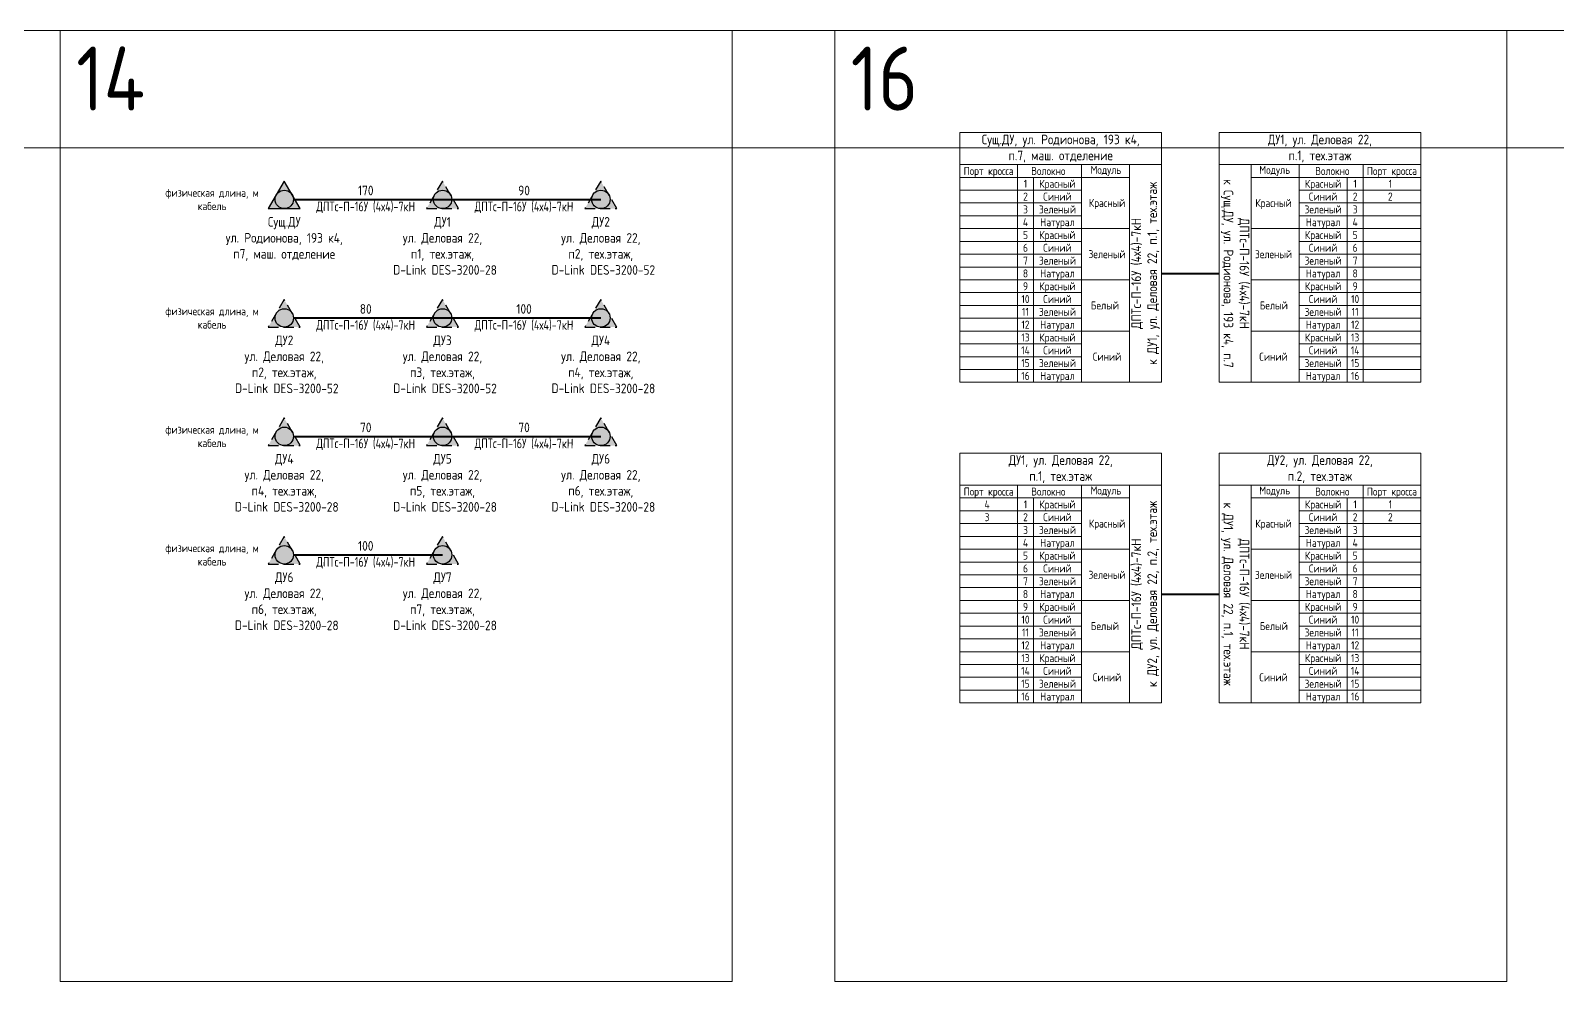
# Model space of a CAD drawing. Extents: x 6775 to 13793, y 2665 to 3972.
# Drawn here: x 9911.7 to 10388.8, y 3675 to 3972 of the extents above; entities that cross this region are included whole.
import ezdxf
from ezdxf.enums import TextEntityAlignment as Align

# ---------------------------------------------------------------- set-up
doc = ezdxf.new("R2010")
doc.units = 0
doc.header["$MEASUREMENT"] = 0
doc.linetypes.add('HIDDEN2', pattern=[4.7625, 3.175, -1.5875])
doc.layers.get('0').update_dxf_attribs({"linetype": 'CONTINUOUS'})
doc.layers.get('Defpoints').update_dxf_attribs({"linetype": 'CONTINUOUS'})
doc.layers.add('ВЭ', color=1, linetype='CONTINUOUS')
doc.styles.add('мой', font='', dxfattribs={"width": 0.9, "height": 3})
doc.styles.get('мой').set_extended_font_data('GOST Common')

# ---------------------------------------------------------------- blocks, each defined once
blk = doc.blocks.new('*T15')
at = {"layer": 'Defpoints', "color": 8, "linetype": 'ByBlock', "lineweight": 0, "transparency": 16777216}
for p, q in [((0, 0), (7018, 0)), ((0, 0), (0, -36.67)), ((242, 0), (242, -36.67)), ((484, 0), (484, -36.67)), ((726, 0), (726, -36.67)), ((968, 0), (968, -36.67)), ((1210, 0), (1210, -36.67)), ((1452, 0), (1452, -36.67)), ((1694, 0), (1694, -36.67)), ((1936, 0), (1936, -36.67)), ((2178, 0), (2178, -36.67)), ((2420, 0), (2420, -36.67)), ((2662, 0), (2662, -36.67)), ((2904, 0), (2904, -36.67)), ((3146, 0), (3146, -36.67)), ((3388, 0), (3388, -36.67)), ((3630, 0), (3630, -36.67)), ((3872, 0), (3872, -36.67)), ((4114, 0), (4114, -36.67)), ((4356, 0), (4356, -36.67)), ((4598, 0), (4598, -36.67)), ((4840, 0), (4840, -36.67)), ((5082, 0), (5082, -36.67)), ((5324, 0), (5324, -36.67)), ((5566, 0), (5566, -36.67)), ((5808, 0), (5808, -36.67)), ((6050, 0), (6050, -36.67)), ((6292, 0), (6292, -36.67)), ((6534, 0), (6534, -36.67)), ((6776, 0), (6776, -36.67)), ((0, -36.67), (7018, -36.67))]:
    blk.add_line(p, q, dxfattribs=at)
at = {"layer": 'Defpoints', "color": 0, "linetype": 'ByBlock', "lineweight": -2, "transparency": 16777216}
blk.add_line((7018, 0), (7018, -36.67), dxfattribs=at)
at = {"layer": 'Defpoints', "color": 5, "linetype": 'Continuous', "lineweight": 0, "transparency": 16777216, "char_height": 20, "width": 232, "attachment_point": 1, "style": 'мой'}
for s, insert in [('1', (5, -5)), ('2', (247, -5)), ('3', (489, -5)), ('4', (731, -5)), ('5', (973, -5)), ('6', (1215, -5)), ('7', (1457, -5)), ('8', (1699, -5)), ('9', (1941, -5)), ('10', (2183, -5)), ('11', (2425, -5)), ('12', (2667, -5)), ('13', (2909, -5)), ('14', (3151, -5)), ('16', (3393, -5)), ('17', (3635, -5)), ('18', (3877, -5)), ('19', (4119, -5)), ('{\\fGOST Common|b0|i0|c204|p34;24', (4361, -5)), ('25', (4603, -5)), ('23', (4845, -5)), ('28', (5087, -5)), ('29', (5329, -5)), ('33', (5571, -5)), ('34', (5813, -5)), ('35', (6055, -5)), ('36', (6297, -5)), ('37', (6539, -5)), ('38', (6781, -5))]:
    blk.add_mtext(s, dxfattribs=dict(at, insert=insert))
blk = doc.blocks.new('*U16')
at = {"layer": 'ВЭ', "color": 250, "linetype": 'ByBlock', "lineweight": 18}
blk.add_lwpolyline([(-105, -148.5), (105, -148.5), (105, 148.5), (-105, 148.5), (-105, -148.5)], dxfattribs=at)
blk = doc.blocks.new('*U17')
at = {"layer": 'Defpoints', "color": 0, "linetype": 'ByBlock', "lineweight": -2, "transparency": 16777216}
for p in [(3146, 0), (3388, 0)]:
    blk.add_blockref('*U16', p, dxfattribs=at)
blk = doc.blocks.new('*U64')
at = {"linetype": 'Continuous', "lineweight": 15, "true_color": 0xffffff}
h = blk.add_hatch(color=7, dxfattribs=at)
h.dxf.hatch_style = 1
h.paths.add_polyline_path([(7.33, 4.56), (4.95, 8.63), (0, 0), (4.98, 0, -0.412623), (2.12, 2.88, -0.727408)])
h.paths.add_polyline_path([(7.61, 4.08, -0.10842), (7.88, 2.88, -0.412623), (5.02, 0), (10, 0)])
h = blk.add_hatch(color=7, dxfattribs=at)
h.dxf.hatch_style = 1
h.paths.add_polyline_path([(2.12, 2.88, 1), (7.88, 2.88, 0.10842), (7.61, 4.08), (7.33, 4.56, 0.727408)])
at = {"color": 7, "linetype": 'HIDDEN2'}
blk.add_lwpolyline([(0, 0), (10, 0), (4.95, 8.63)], close=True, dxfattribs=at)
blk.add_circle((5, 2.88), 2.88)
at = {"color": 7, "linetype": 'Continuous', "lineweight": 20, "style": 'мой', "width": 0.9}
blk.add_attdef('ПОРТ1', text='', height=3, dxfattribs=at).set_placement((2, 6), align=Align.RIGHT)
blk.add_attdef('ПОРТ2', (8, 6), '', height=3, dxfattribs=at)
blk = doc.blocks.new('*U63')
at = {"linetype": 'Continuous', "lineweight": 15, "true_color": 0xffffff}
h = blk.add_hatch(color=7, dxfattribs=at)
h.dxf.hatch_style = 1
h.paths.add_polyline_path([(7.33, 4.56), (4.95, 8.63), (0, 0), (4.98, 0, -0.412623), (2.12, 2.88, -0.727408)])
h.paths.add_polyline_path([(7.61, 4.08, -0.10842), (7.88, 2.88, -0.412623), (5.02, 0), (10, 0)])
h = blk.add_hatch(color=7, dxfattribs=at)
h.dxf.hatch_style = 1
h.paths.add_polyline_path([(2.12, 2.88, 1), (7.88, 2.88, 0.10842), (7.61, 4.08), (7.33, 4.56, 0.727408)])
at = {"color": 7}
blk.add_lwpolyline([(0, 0), (10, 0), (4.95, 8.63)], close=True, dxfattribs=at)
blk.add_circle((5, 2.88), 2.88)
at = {"color": 7, "linetype": 'Continuous', "lineweight": 20, "style": 'мой', "width": 0.9}
blk.add_attdef('ПОРТ1', text='', height=3, dxfattribs=at).set_placement((2, 6), align=Align.RIGHT)
blk.add_attdef('ПОРТ2', (8, 6), '', height=3, dxfattribs=at)
blk = doc.blocks.new('*U85')
at = {"color": 7, "linetype": 'Continuous', "lineweight": 20}
blk.add_lwpolyline([(8, -1.5), (8, 2.5), (-7, 2.5), (-7, -1.5)], close=True, dxfattribs=at)
blk = doc.blocks.new('*U86')
at = {"color": 0, "linetype": 'ByBlock', "lineweight": -2, "transparency": 16777216}
for p in [(0, 0), (0, -4), (0, -8), (0, -12), (0, -16), (0, -20), (0, -24), (0, -28), (0, -32), (0, -36), (0, -40), (0, -44), (0, -48), (0, -52), (0, -56), (0, -60)]:
    blk.add_blockref('*U85', p, dxfattribs=at)
blk = doc.blocks.new('*U87')
at = {"color": 7, "linetype": 'Continuous', "lineweight": 20}
blk.add_lwpolyline([(-1, -2.5), (-1, 1.5), (-6, 1.5), (-6, -2.5)], close=True, dxfattribs=at)
blk = doc.blocks.new('*U90')
at = {"color": 0, "linetype": 'ByBlock', "lineweight": -2, "transparency": 16777216}
for p in [(0, 0), (0, -4), (0, -8), (0, -12), (0, -16), (0, -20), (0, -24), (0, -28), (0, -32), (0, -36), (0, -40), (0, -44), (0, -48), (0, -52), (0, -56), (0, -60)]:
    blk.add_blockref('*U87', p, dxfattribs=at)
blk = doc.blocks.new('*U91')
at = {"color": 7, "linetype": 'Continuous', "lineweight": 20}
blk.add_lwpolyline([(8, -1.5), (8, 2.5), (-10, 2.5), (-10, -1.5)], close=True, dxfattribs=at)
blk = doc.blocks.new('*U92')
at = {"color": 0, "linetype": 'ByBlock', "lineweight": -2, "transparency": 16777216}
for p in [(0, 0), (0, -4), (0, -8), (0, -12), (0, -16), (0, -20), (0, -24), (0, -28), (0, -32), (0, -36), (0, -40), (0, -44), (0, -48), (0, -52), (0, -56), (0, -60), (0, -64)]:
    blk.add_blockref('*U91', p, dxfattribs=at)
blk = doc.blocks.new('*U77')
at = {"color": 7, "linetype": 'Continuous', "lineweight": 20}
blk.add_lwpolyline([(8, -1.5), (8, 2.5), (-7, 2.5), (-7, -1.5)], close=True, dxfattribs=at)
blk = doc.blocks.new('*U78')
at = {"color": 0, "linetype": 'ByBlock', "lineweight": -2, "transparency": 16777216}
for p in [(0, 0), (0, -4), (0, -8), (0, -12), (0, -16), (0, -20), (0, -24), (0, -28), (0, -32), (0, -36), (0, -40), (0, -44), (0, -48), (0, -52), (0, -56), (0, -60)]:
    blk.add_blockref('*U77', p, dxfattribs=at)
blk = doc.blocks.new('*U79')
at = {"color": 7, "linetype": 'Continuous', "lineweight": 20}
blk.add_lwpolyline([(-1, -2.5), (-1, 1.5), (-6, 1.5), (-6, -2.5)], close=True, dxfattribs=at)
blk = doc.blocks.new('*U80')
at = {"color": 0, "linetype": 'ByBlock', "lineweight": -2, "transparency": 16777216}
for p in [(0, 0), (0, -4), (0, -8), (0, -12), (0, -16), (0, -20), (0, -24), (0, -28), (0, -32), (0, -36), (0, -40), (0, -44), (0, -48), (0, -52), (0, -56), (0, -60)]:
    blk.add_blockref('*U79', p, dxfattribs=at)
blk = doc.blocks.new('*U81')
at = {"color": 7, "linetype": 'Continuous', "lineweight": 20}
blk.add_lwpolyline([(8, -1.5), (8, 2.5), (-10, 2.5), (-10, -1.5)], close=True, dxfattribs=at)
blk = doc.blocks.new('*U82')
at = {"color": 0, "linetype": 'ByBlock', "lineweight": -2, "transparency": 16777216}
for p in [(0, 0), (0, -4), (0, -8), (0, -12), (0, -16), (0, -20), (0, -24), (0, -28), (0, -32), (0, -36), (0, -40), (0, -44), (0, -48), (0, -52), (0, -56), (0, -60), (0, -64)]:
    blk.add_blockref('*U81', p, dxfattribs=at)
blk = doc.blocks.new('*U83')
at = {"color": 7, "linetype": 'Continuous', "lineweight": 15}
blk.add_lwpolyline([(7.5, 8), (-7.5, 8), (-7.5, -8), (7.5, -8)], close=True, dxfattribs=at)
blk = doc.blocks.new('*U84')
at = {"color": 0, "linetype": 'ByBlock', "lineweight": -2, "transparency": 16777216}
for p in [(0, 0), (0, -16), (0, -32), (0, -48)]:
    blk.add_blockref('*U83', p, dxfattribs=at)
blk = doc.blocks.new('*U88')
at = {"color": 7, "linetype": 'Continuous', "lineweight": 15}
blk.add_lwpolyline([(7.5, 8), (-7.5, 8), (-7.5, -8), (7.5, -8)], close=True, dxfattribs=at)
blk = doc.blocks.new('*U89')
at = {"color": 0, "linetype": 'ByBlock', "lineweight": -2, "transparency": 16777216}
for p in [(0, 0), (0, -16), (0, -32), (0, -48)]:
    blk.add_blockref('*U88', p, dxfattribs=at)
blk = doc.blocks.new('*U121')
at = {"color": 7, "linetype": 'Continuous', "lineweight": 20}
blk.add_lwpolyline([(8, -1.5), (8, 2.5), (-7, 2.5), (-7, -1.5)], close=True, dxfattribs=at)
blk = doc.blocks.new('*U122')
at = {"color": 0, "linetype": 'ByBlock', "lineweight": -2, "transparency": 16777216}
for p in [(0, 0), (0, -4), (0, -8), (0, -12), (0, -16), (0, -20), (0, -24), (0, -28), (0, -32), (0, -36), (0, -40), (0, -44), (0, -48), (0, -52), (0, -56), (0, -60)]:
    blk.add_blockref('*U121', p, dxfattribs=at)
blk = doc.blocks.new('*U123')
at = {"color": 7, "linetype": 'Continuous', "lineweight": 20}
blk.add_lwpolyline([(-1, -2.5), (-1, 1.5), (-6, 1.5), (-6, -2.5)], close=True, dxfattribs=at)
blk = doc.blocks.new('*U126')
at = {"color": 0, "linetype": 'ByBlock', "lineweight": -2, "transparency": 16777216}
for p in [(0, 0), (0, -4), (0, -8), (0, -12), (0, -16), (0, -20), (0, -24), (0, -28), (0, -32), (0, -36), (0, -40), (0, -44), (0, -48), (0, -52), (0, -56), (0, -60)]:
    blk.add_blockref('*U123', p, dxfattribs=at)
blk = doc.blocks.new('*U127')
at = {"color": 7, "linetype": 'Continuous', "lineweight": 20}
blk.add_lwpolyline([(8, -1.5), (8, 2.5), (-10, 2.5), (-10, -1.5)], close=True, dxfattribs=at)
blk = doc.blocks.new('*U128')
at = {"color": 0, "linetype": 'ByBlock', "lineweight": -2, "transparency": 16777216}
for p in [(0, 0), (0, -4), (0, -8), (0, -12), (0, -16), (0, -20), (0, -24), (0, -28), (0, -32), (0, -36), (0, -40), (0, -44), (0, -48), (0, -52), (0, -56), (0, -60), (0, -64)]:
    blk.add_blockref('*U127', p, dxfattribs=at)
blk = doc.blocks.new('*U113')
at = {"color": 7, "linetype": 'Continuous', "lineweight": 20}
blk.add_lwpolyline([(8, -1.5), (8, 2.5), (-7, 2.5), (-7, -1.5)], close=True, dxfattribs=at)
blk = doc.blocks.new('*U114')
at = {"color": 0, "linetype": 'ByBlock', "lineweight": -2, "transparency": 16777216}
for p in [(0, 0), (0, -4), (0, -8), (0, -12), (0, -16), (0, -20), (0, -24), (0, -28), (0, -32), (0, -36), (0, -40), (0, -44), (0, -48), (0, -52), (0, -56), (0, -60)]:
    blk.add_blockref('*U113', p, dxfattribs=at)
blk = doc.blocks.new('*U115')
at = {"color": 7, "linetype": 'Continuous', "lineweight": 20}
blk.add_lwpolyline([(-1, -2.5), (-1, 1.5), (-6, 1.5), (-6, -2.5)], close=True, dxfattribs=at)
blk = doc.blocks.new('*U116')
at = {"color": 0, "linetype": 'ByBlock', "lineweight": -2, "transparency": 16777216}
for p in [(0, 0), (0, -4), (0, -8), (0, -12), (0, -16), (0, -20), (0, -24), (0, -28), (0, -32), (0, -36), (0, -40), (0, -44), (0, -48), (0, -52), (0, -56), (0, -60)]:
    blk.add_blockref('*U115', p, dxfattribs=at)
blk = doc.blocks.new('*U117')
at = {"color": 7, "linetype": 'Continuous', "lineweight": 20}
blk.add_lwpolyline([(8, -1.5), (8, 2.5), (-10, 2.5), (-10, -1.5)], close=True, dxfattribs=at)
blk = doc.blocks.new('*U118')
at = {"color": 0, "linetype": 'ByBlock', "lineweight": -2, "transparency": 16777216}
for p in [(0, 0), (0, -4), (0, -8), (0, -12), (0, -16), (0, -20), (0, -24), (0, -28), (0, -32), (0, -36), (0, -40), (0, -44), (0, -48), (0, -52), (0, -56), (0, -60), (0, -64)]:
    blk.add_blockref('*U117', p, dxfattribs=at)
blk = doc.blocks.new('*U119')
at = {"color": 7, "linetype": 'Continuous', "lineweight": 15}
blk.add_lwpolyline([(7.5, 8), (-7.5, 8), (-7.5, -8), (7.5, -8)], close=True, dxfattribs=at)
blk = doc.blocks.new('*U120')
at = {"color": 0, "linetype": 'ByBlock', "lineweight": -2, "transparency": 16777216}
for p in [(0, 0), (0, -16), (0, -32), (0, -48)]:
    blk.add_blockref('*U119', p, dxfattribs=at)
blk = doc.blocks.new('*U124')
at = {"color": 7, "linetype": 'Continuous', "lineweight": 15}
blk.add_lwpolyline([(7.5, 8), (-7.5, 8), (-7.5, -8), (7.5, -8)], close=True, dxfattribs=at)
blk = doc.blocks.new('*U125')
at = {"color": 0, "linetype": 'ByBlock', "lineweight": -2, "transparency": 16777216}
for p in [(0, 0), (0, -16), (0, -32), (0, -48)]:
    blk.add_blockref('*U124', p, dxfattribs=at)

msp = doc.modelspace()

# ---------------------------------------------------------------- linework, layer by layer
at = {"color": 7, "linetype": 'Continuous', "lineweight": 15}
for points in [[(10202.1, 3930.14), (10265.1, 3930.14), (10265.1, 3940.14), (10202.1, 3940.14)], [(10346.1, 3930.14), (10283.1, 3930.14), (10283.1, 3940.14), (10346.1, 3940.14)], [(10240.1, 3930.14), (10255.1, 3930.14), (10255.1, 3926.14), (10240.1, 3926.14)], [(10255.1, 3930.14), (10265.1, 3930.14), (10265.1, 3862.14), (10255.1, 3862.14)], [(10293.1, 3930.14), (10283.1, 3930.14), (10283.1, 3862.14), (10293.1, 3862.14)], [(10308.1, 3930.14), (10293.1, 3930.14), (10293.1, 3926.14), (10308.1, 3926.14)], [(10202.1, 3830), (10265.1, 3830), (10265.1, 3840), (10202.1, 3840)], [(10346.1, 3830), (10283.1, 3830), (10283.1, 3840), (10346.1, 3840)], [(10240.1, 3830), (10255.1, 3830), (10255.1, 3826), (10240.1, 3826)], [(10255.1, 3830), (10265.1, 3830), (10265.1, 3762), (10255.1, 3762)], [(10293.1, 3830), (10283.1, 3830), (10283.1, 3762), (10293.1, 3762)], [(10308.1, 3830), (10293.1, 3830), (10293.1, 3826), (10308.1, 3826)]]:
    msp.add_lwpolyline(points, close=True, dxfattribs=at)
at = {"color": 7, "linetype": 'Continuous', "lineweight": 40}
for points in [[(9994.07, 3919.24), (10089.93, 3919.24)], [(10265.1, 3896.14), (10283.1, 3896.14)], [(9994.07, 3882.24), (10089.93, 3882.24)], [(9994.07, 3845.24), (10089.93, 3845.24)], [(9994.07, 3808.24), (10040.47, 3808.24)], [(10265.1, 3796), (10283.1, 3796)]]:
    msp.add_lwpolyline(points, dxfattribs=at)

# ---------------------------------------------------------------- block references
msp.add_blockref('*T15', (6775, 3972))
at = {"color": 7, "linetype": 'Continuous', "lineweight": 15}
for name, p in [('*U92', (10212.1, 3927.64)), ('*U63', (9986.02, 3916.37)), ('*U64', (10035.47, 3916.37)), ('*U64', (10084.93, 3916.37)), ('*U90', (10226.1, 3924.64)), ('*U86', (10232.1, 3923.64)), ('*U84', (10247.6, 3918.14)), ('*U89', (10300.6, 3918.14)), ('*U64', (9986.02, 3879.37)), ('*U64', (10035.47, 3879.37)), ('*U64', (10084.93, 3879.37)), ('*U64', (9986.02, 3842.37)), ('*U64', (10035.47, 3842.37)), ('*U64', (10084.93, 3842.37)), ('*U128', (10212.1, 3827.5)), ('*U126', (10226.1, 3824.5)), ('*U122', (10232.1, 3823.5)), ('*U120', (10247.6, 3818)), ('*U125', (10300.6, 3818)), ('*U64', (9986.02, 3805.37)), ('*U64', (10035.47, 3805.37))]:
    msp.add_blockref(name, p, dxfattribs=at)
at = {"color": 7, "linetype": 'Continuous', "lineweight": 15, "xscale": -1}
for name, p in [('*U82', (10336.1, 3927.64)), ('*U78', (10316.1, 3923.64)), ('*U80', (10322.1, 3924.64)), ('*U118', (10336.1, 3827.5)), ('*U114', (10316.1, 3823.5)), ('*U116', (10322.1, 3824.5))]:
    msp.add_blockref(name, p, dxfattribs=at)
at = {"layer": 'Defpoints'}
msp.add_blockref('*U17', (6880, 3823.5), dxfattribs=at)

# ---------------------------------------------------------------- texts
at = {"color": 7, "style": 'мой', "width": 0.9}
for s, rotation, p in [('Порт кросса', 359.8616, (10211.1, 3928.14)), ('Порт кросса', 0.1384, (10337.1, 3928.14)), ('Красный', 0.1384, (10232.6, 3924.14)), ('Красный', 0.1384, (10315.6, 3924.14)), ('1', 359.8616, (10336.6, 3924.14)), ('Зеленый', 0.1384, (10232.6, 3916.14)), ('Синий', 0.1384, (10232.6, 3920.14)), ('Красный', 359.8616, (10248.1, 3918.14)), ('Красный', 0.1384, (10300.1, 3918.14)), ('Зеленый', 0.1384, (10315.6, 3916.14)), ('Синий', 0.1384, (10315.6, 3920.14)), ('2', 359.8616, (10336.6, 3920.14)), ('Натурал', 0.1384, (10232.6, 3912.14)), ('Натурал', 0.1384, (10315.6, 3912.14)), ('Красный', 0.1384, (10232.6, 3908.14)), ('Красный', 0.1384, (10315.6, 3908.14)), ('Синий', 0.1384, (10232.6, 3904.14)), ('Зеленый', 359.8616, (10248.1, 3902.14)), ('Зеленый', 0.1384, (10300.1, 3902.14)), ('Синий', 0.1384, (10315.6, 3904.14)), ('Зеленый', 0.1384, (10232.6, 3900.14)), ('Зеленый', 0.1384, (10315.6, 3900.14)), ('Красный', 0.1384, (10232.6, 3892.14)), ('Натурал', 0.1384, (10232.6, 3896.14)), ('Красный', 0.1384, (10315.6, 3892.14)), ('Натурал', 0.1384, (10315.6, 3896.14)), ('Синий', 0.1384, (10232.6, 3888.14)), ('Синий', 0.1384, (10315.6, 3888.14)), ('Зеленый', 0.1384, (10232.6, 3884.14)), ('Белый ', 359.8616, (10248.1, 3886.14)), ('Белый ', 0.1384, (10300.87, 3886.15)), ('Зеленый', 0.1384, (10315.6, 3884.14)), ('Натурал', 0.1384, (10232.6, 3880.14)), ('Натурал', 0.1384, (10315.6, 3880.14)), ('Красный', 0.1384, (10232.6, 3876.14)), ('Красный', 0.1384, (10315.6, 3876.14)), ('Зеленый', 0.1384, (10232.6, 3868.14)), ('Синий', 0.1384, (10232.6, 3872.14)), ('Синий', 359.8616, (10248.1, 3870.14)), ('Синий', 0.1384, (10300.1, 3870.14)), ('Зеленый', 0.1384, (10315.6, 3868.14)), ('Синий', 0.1384, (10315.6, 3872.14)), ('Натурал', 0.1384, (10232.6, 3864.14)), ('Натурал', 0.1384, (10315.6, 3864.14)), ('Порт кросса', 359.8616, (10211.1, 3828)), ('Порт кросса', 0.1384, (10337.1, 3828)), ('4', 359.8616, (10210.6, 3824)), ('Красный', 0.1384, (10232.6, 3824)), ('Красный', 0.1384, (10315.6, 3824)), ('1', 359.8616, (10336.6, 3824)), ('3', 359.8616, (10210.6, 3820)), ('Зеленый', 0.1384, (10232.6, 3816)), ('Синий', 0.1384, (10232.6, 3820)), ('Красный', 359.8616, (10248.1, 3818)), ('Красный', 0.1384, (10300.1, 3818)), ('Зеленый', 0.1384, (10315.6, 3816)), ('Синий', 0.1384, (10315.6, 3820)), ('2', 359.8616, (10336.6, 3820)), ('Натурал', 0.1384, (10232.6, 3812)), ('Натурал', 0.1384, (10315.6, 3812)), ('Красный', 0.1384, (10232.6, 3808)), ('Красный', 0.1384, (10315.6, 3808)), ('Синий', 0.1384, (10232.6, 3804)), ('Зеленый', 359.8616, (10248.1, 3802)), ('Зеленый', 0.1384, (10300.1, 3802)), ('Синий', 0.1384, (10315.6, 3804)), ('Зеленый', 0.1384, (10232.6, 3800)), ('Зеленый', 0.1384, (10315.6, 3800)), ('Красный', 0.1384, (10232.6, 3792)), ('Натурал', 0.1384, (10232.6, 3796)), ('Красный', 0.1384, (10315.6, 3792)), ('Натурал', 0.1384, (10315.6, 3796)), ('Синий', 0.1384, (10232.6, 3788)), ('Синий', 0.1384, (10315.6, 3788)), ('Зеленый', 0.1384, (10232.6, 3784)), ('Белый ', 359.8616, (10248.1, 3786)), ('Белый ', 0.1384, (10300.87, 3786)), ('Зеленый', 0.1384, (10315.6, 3784)), ('Натурал', 0.1384, (10232.6, 3780)), ('Натурал', 0.1384, (10315.6, 3780)), ('Красный', 0.1384, (10232.6, 3776)), ('Красный', 0.1384, (10315.6, 3776)), ('Зеленый', 0.1384, (10232.6, 3768)), ('Синий', 0.1384, (10232.6, 3772)), ('Синий', 359.8616, (10248.1, 3770)), ('Синий', 0.1384, (10300.1, 3770)), ('Зеленый', 0.1384, (10315.6, 3768)), ('Синий', 0.1384, (10315.6, 3772)), ('Натурал', 0.1384, (10232.6, 3764)), ('Натурал', 0.1384, (10315.6, 3764))]:
    msp.add_text(s, height=2.5, rotation=rotation, dxfattribs=at).set_placement(p, align=Align.MIDDLE_CENTER)
for s, rotation, p in [('Волокно', 359.8616, (10229.73, 3928.14)), ('Модуль', 359.8616, (10247.73, 3928.14)), ('Модуль', 0.1384, (10300.47, 3928.14)), ('Волокно', 0.1384, (10318.47, 3928.14)), ('1', 359.8616, (10222.6, 3924.14)), ('1', 0.1384, (10325.6, 3924.14)), ('3', 359.8616, (10222.6, 3916.14)), ('2', 359.8616, (10222.6, 3920.14)), ('3', 0.1384, (10325.6, 3916.14)), ('2', 0.1384, (10325.6, 3920.14)), ('4', 359.8616, (10222.6, 3912.14)), ('4', 0.1384, (10325.6, 3912.14)), ('5', 359.8616, (10222.6, 3908.14)), ('5', 0.1384, (10325.6, 3908.14)), ('6', 359.8616, (10222.6, 3904.14)), ('6', 0.1384, (10325.6, 3904.14)), ('7', 359.8616, (10222.6, 3900.14)), ('7', 0.1384, (10325.6, 3900.14)), ('9', 359.8616, (10222.6, 3892.14)), ('8', 359.8616, (10222.6, 3896.14)), ('9', 0.1384, (10325.6, 3892.14)), ('8', 0.1384, (10325.6, 3896.14)), ('10', 359.8616, (10222.6, 3888.14)), ('10', 0.1384, (10325.6, 3888.14)), ('11', 359.8616, (10222.6, 3884.14)), ('11', 0.1384, (10325.6, 3884.14)), ('12', 359.8616, (10222.6, 3880.14)), ('12', 0.1384, (10325.6, 3880.14)), ('13', 359.8616, (10222.6, 3876.14)), ('13', 0.1384, (10325.6, 3876.14)), ('14', 359.8616, (10222.6, 3872.14)), ('15', 359.8616, (10222.6, 3868.14)), ('14', 0.1384, (10325.6, 3872.14)), ('15', 0.1384, (10325.6, 3868.14)), ('16', 359.8616, (10222.6, 3864.14)), ('16', 0.1384, (10325.6, 3864.14)), ('Волокно', 359.8616, (10229.73, 3828)), ('Модуль', 359.8616, (10247.73, 3828)), ('Модуль', 0.1384, (10300.47, 3828)), ('Волокно', 0.1384, (10318.47, 3828)), ('1', 359.8616, (10222.6, 3824)), ('1', 0.1384, (10325.6, 3824)), ('3', 359.8616, (10222.6, 3816)), ('2', 359.8616, (10222.6, 3820)), ('3', 0.1384, (10325.6, 3816)), ('2', 0.1384, (10325.6, 3820)), ('4', 359.8616, (10222.6, 3812)), ('4', 0.1384, (10325.6, 3812)), ('5', 359.8616, (10222.6, 3808)), ('5', 0.1384, (10325.6, 3808)), ('6', 359.8616, (10222.6, 3804)), ('6', 0.1384, (10325.6, 3804)), ('7', 359.8616, (10222.6, 3800)), ('7', 0.1384, (10325.6, 3800)), ('9', 359.8616, (10222.6, 3792)), ('8', 359.8616, (10222.6, 3796)), ('9', 0.1384, (10325.6, 3792)), ('8', 0.1384, (10325.6, 3796)), ('10', 359.8616, (10222.6, 3788)), ('10', 0.1384, (10325.6, 3788)), ('11', 359.8616, (10222.6, 3784)), ('11', 0.1384, (10325.6, 3784)), ('12', 359.8616, (10222.6, 3780)), ('12', 0.1384, (10325.6, 3780)), ('13', 359.8616, (10222.6, 3776)), ('13', 0.1384, (10325.6, 3776)), ('14', 359.8616, (10222.6, 3772)), ('15', 359.8616, (10222.6, 3768)), ('14', 0.1384, (10325.6, 3772)), ('15', 0.1384, (10325.6, 3768)), ('16', 359.8616, (10222.6, 3764)), ('16', 0.1384, (10325.6, 3764))]:
    msp.add_text(s, height=2.5, rotation=rotation, dxfattribs=at).set_placement(p, align=Align.MIDDLE)
at = {"color": 7, "linetype": 'Continuous', "lineweight": 20, "char_height": 3, "width": 63, "attachment_point": 5, "style": 'мой'}
for s, insert in [('{\\fGOST Common|b0|i0|c204|p34;Сущ.ДУ}, {\\fGOST Common|b0|i0|c204|p34;ул. Родионова, 193 к4}, \\P{\\fGOST Common|b0|i0|c204|p34;п}.7, {\\fGOST Common|b0|i0|c204|p34;маш. отделение}', (10233.6, 3935.14)), ('{\\fGOST Common|b0|i0|c204|p34;ДУ1}, {\\fGOST Common|b0|i0|c204|p34;ул. Деловая 22}, \\P{\\fGOST Common|b0|i0|c204|p34;п}.1, {\\fGOST Common|b0|i0|c204|p34;тех.этаж}', (10314.6, 3935.14)), ('{\\fGOST Common|b0|i0|c204|p34;ДУ1}, {\\fGOST Common|b0|i0|c204|p34;ул. Деловая 22}, \\P{\\fGOST Common|b0|i0|c204|p34;п}.1, {\\fGOST Common|b0|i0|c204|p34;тех.этаж}', (10233.6, 3835)), ('{\\fGOST Common|b0|i0|c204|p34;ДУ2}, {\\fGOST Common|b0|i0|c204|p34;ул. Деловая 22}, \\P{\\fGOST Common|b0|i0|c204|p34;п}.2, {\\fGOST Common|b0|i0|c204|p34;тех.этаж}', (10314.6, 3835))]:
    msp.add_mtext(s, dxfattribs=dict(at, insert=insert))
at = {"color": 7, "rotation": 359.8616, "style": 'мой'}
for s, insert, char_height, width, attachment_point in [('\\pxqc;физическая длина, м\\Pкабель ', (9968.47, 3919.24), 2.5, 37.6165, 5), ('\\pxqc;170\\P\\pq*;{\\fGOST Common|b0|i0|c204|p34;\\W0.8;ДПТс-П-16У (4х4)-7кН}', (10016.47, 3919.24), 3, 47.6456, 5), ('\\pxqc;90\\P\\pq*;{\\fGOST Common|b0|i0|c204|p34;\\W0.8;ДПТс-П-16У (4х4)-7кН}', (10065.93, 3919.24), 3, 47.6456, 5), ('\\pxqc;{\\fGOST Common|b0|i0|c204|p34;Сущ.ДУ}\\P{\\fGOST Common|b0|i0|c204|p34;ул. Родионова, 193 к4},  \\P{\\fGOST Common|b0|i0|c204|p34;п7}, {\\fGOST Common|b0|i0|c204|p34;маш. отделение}', (9991.02, 3913.75), 3, 43.337, 2), ('\\pxqc;{\\fGOST Common|b0|i0|c204|p34;ДУ1}\\P{\\fGOST Common|b0|i0|c204|p34;ул. Деловая 22},  \\P{\\fGOST Common|b0|i0|c204|p34;п}1, {\\fGOST Common|b0|i0|c204|p34;тех.этаж},\\P {\\C0;D-Link DES-3200-28}', (10040.47, 3913.75), 3, 52.8277, 2), ('\\pxqc;{\\fGOST Common|b0|i0|c204|p34;ДУ2}\\P{\\fGOST Common|b0|i0|c204|p34;ул. Деловая 22},  \\P{\\fGOST Common|b0|i0|c204|p34;п}2, {\\fGOST Common|b0|i0|c204|p34;тех.этаж},\\P {\\C0;D-Link DES-3200-52}', (10089.93, 3913.75), 3, 46.0723, 2), ('\\pxqc;физическая длина, м\\Pкабель ', (9968.47, 3882.24), 2.5, 37.6165, 5), ('\\pxqc;80\\P\\pq*;{\\fGOST Common|b0|i0|c204|p34;\\W0.8;ДПТс-П-16У (4х4)-7кН}', (10016.47, 3882.24), 3, 47.6456, 5), ('\\pxqc;100\\P\\pq*;{\\fGOST Common|b0|i0|c204|p34;\\W0.8;ДПТс-П-16У (4х4)-7кН}', (10065.93, 3882.24), 3, 47.6456, 5), ('\\pxqc;{\\fGOST Common|b0|i0|c204|p34;ДУ2}\\P{\\fGOST Common|b0|i0|c204|p34;ул. Деловая 22},  \\P{\\fGOST Common|b0|i0|c204|p34;п}2, {\\fGOST Common|b0|i0|c204|p34;тех.этаж},\\P {\\C0;D-Link DES-3200-52}', (9991.02, 3876.75), 3, 43.337, 2), ('\\pxqc;{\\fGOST Common|b0|i0|c204|p34;ДУ3}\\P{\\fGOST Common|b0|i0|c204|p34;ул. Деловая 22},  \\P{\\fGOST Common|b0|i0|c204|p34;п}3, {\\fGOST Common|b0|i0|c204|p34;тех.этаж},\\P {\\C0;D-Link DES-3200-52}', (10040.47, 3876.75), 3, 46.0723, 2), ('\\pxqc;{\\fGOST Common|b0|i0|c204|p34;ДУ4}\\P{\\fGOST Common|b0|i0|c204|p34;ул. Деловая 22},  \\P{\\fGOST Common|b0|i0|c204|p34;п}4, {\\fGOST Common|b0|i0|c204|p34;тех.этаж},\\P {\\C0;D-Link DES-3200-28}', (10089.93, 3876.75), 3, 46.0723, 2), ('\\pxqc;физическая длина, м\\Pкабель ', (9968.47, 3845.24), 2.5, 37.6165, 5), ('\\pxqc;70\\P\\pq*;{\\fGOST Common|b0|i0|c204|p34;\\W0.8;ДПТс-П-16У (4х4)-7кН}', (10016.47, 3845.24), 3, 47.6456, 5), ('\\pxqc;70\\P\\pq*;{\\fGOST Common|b0|i0|c204|p34;\\W0.8;ДПТс-П-16У (4х4)-7кН}', (10065.93, 3845.24), 3, 47.6456, 5), ('\\pxqc;{\\fGOST Common|b0|i0|c204|p34;ДУ4}\\P{\\fGOST Common|b0|i0|c204|p34;ул. Деловая 22},  \\P{\\fGOST Common|b0|i0|c204|p34;п}4, {\\fGOST Common|b0|i0|c204|p34;тех.этаж},\\P {\\C0;D-Link DES-3200-28}', (9991.02, 3839.75), 3, 43.337, 2), ('\\pxqc;{\\fGOST Common|b0|i0|c204|p34;ДУ5}\\P{\\fGOST Common|b0|i0|c204|p34;ул. Деловая 22},  \\P{\\fGOST Common|b0|i0|c204|p34;п}5, {\\fGOST Common|b0|i0|c204|p34;тех.этаж},\\P {\\C0;D-Link DES-3200-28}', (10040.47, 3839.75), 3, 46.0723, 2), ('\\pxqc;{\\fGOST Common|b0|i0|c204|p34;ДУ6}\\P{\\fGOST Common|b0|i0|c204|p34;ул. Деловая 22},  \\P{\\fGOST Common|b0|i0|c204|p34;п}6, {\\fGOST Common|b0|i0|c204|p34;тех.этаж},\\P {\\C0;D-Link DES-3200-28}', (10089.93, 3839.75), 3, 46.0723, 2), ('\\pxqc;100\\P\\pq*;{\\fGOST Common|b0|i0|c204|p34;\\W0.8;ДПТс-П-16У (4х4)-7кН}', (10016.47, 3808.24), 3, 47.6456, 5), ('\\pxqc;физическая длина, м\\Pкабель ', (9968.47, 3808.24), 2.5, 37.6165, 5), ('\\pxqc;{\\fGOST Common|b0|i0|c204|p34;ДУ6}\\P{\\fGOST Common|b0|i0|c204|p34;ул. Деловая 22},  \\P{\\fGOST Common|b0|i0|c204|p34;п}6, {\\fGOST Common|b0|i0|c204|p34;тех.этаж},\\P {\\C0;D-Link DES-3200-28}', (9991.02, 3802.75), 3, 43.337, 2), ('\\pxqc;{\\fGOST Common|b0|i0|c204|p34;ДУ7}\\P{\\fGOST Common|b0|i0|c204|p34;ул. Деловая 22},  \\P{\\fGOST Common|b0|i0|c204|p34;п}7, {\\fGOST Common|b0|i0|c204|p34;тех.этаж},\\P {\\C0;D-Link DES-3200-28}', (10040.47, 3802.75), 3, 46.0723, 2)]:
    msp.add_mtext(s, dxfattribs=dict(at, insert=insert, char_height=char_height, width=width, attachment_point=attachment_point))
at = {"color": 7, "linetype": 'Continuous', "lineweight": 20, "char_height": 3, "width": 68, "attachment_point": 5, "style": 'мой'}
for s, insert, rotation in [('{\\fGOST Common|b0|i0|c204|p34;ДПТс-П-16У (4х4)-7кН }\\P{\\fGOST Common|b0|i0|c204|p34;к ДУ1}, {\\fGOST Common|b0|i0|c204|p34;ул. Деловая 22}, {\\fGOST Common|b0|i0|c204|p34;п}.1, {\\fGOST Common|b0|i0|c204|p34;тех.этаж}', (10260.1, 3896.14), 90), ('{\\fGOST Common|b0|i0|c204|p34;ДПТс-П-16У (4х4)-7кН }\\P{\\fGOST Common|b0|i0|c204|p34;к Сущ.ДУ}, {\\fGOST Common|b0|i0|c204|p34;ул. Родионова, 193 к4}, {\\fGOST Common|b0|i0|c204|p34;п}.7', (10288.1, 3896.14), 270), ('{\\fGOST Common|b0|i0|c204|p34;ДПТс-П-16У (4х4)-7кН }\\P{\\fGOST Common|b0|i0|c204|p34;к ДУ2}, {\\fGOST Common|b0|i0|c204|p34;ул. Деловая 22}, {\\fGOST Common|b0|i0|c204|p34;п}.2, {\\fGOST Common|b0|i0|c204|p34;тех.этаж}', (10260.1, 3796), 90), ('{\\fGOST Common|b0|i0|c204|p34;ДПТс-П-16У (4х4)-7кН }\\P{\\fGOST Common|b0|i0|c204|p34;к ДУ1}, {\\fGOST Common|b0|i0|c204|p34;ул. Деловая 22}, {\\fGOST Common|b0|i0|c204|p34;п}.1, {\\fGOST Common|b0|i0|c204|p34;тех.этаж}', (10288.1, 3796), 270)]:
    msp.add_mtext(s, dxfattribs=dict(at, insert=insert, rotation=rotation))

doc.saveas('drawing.dxf')
